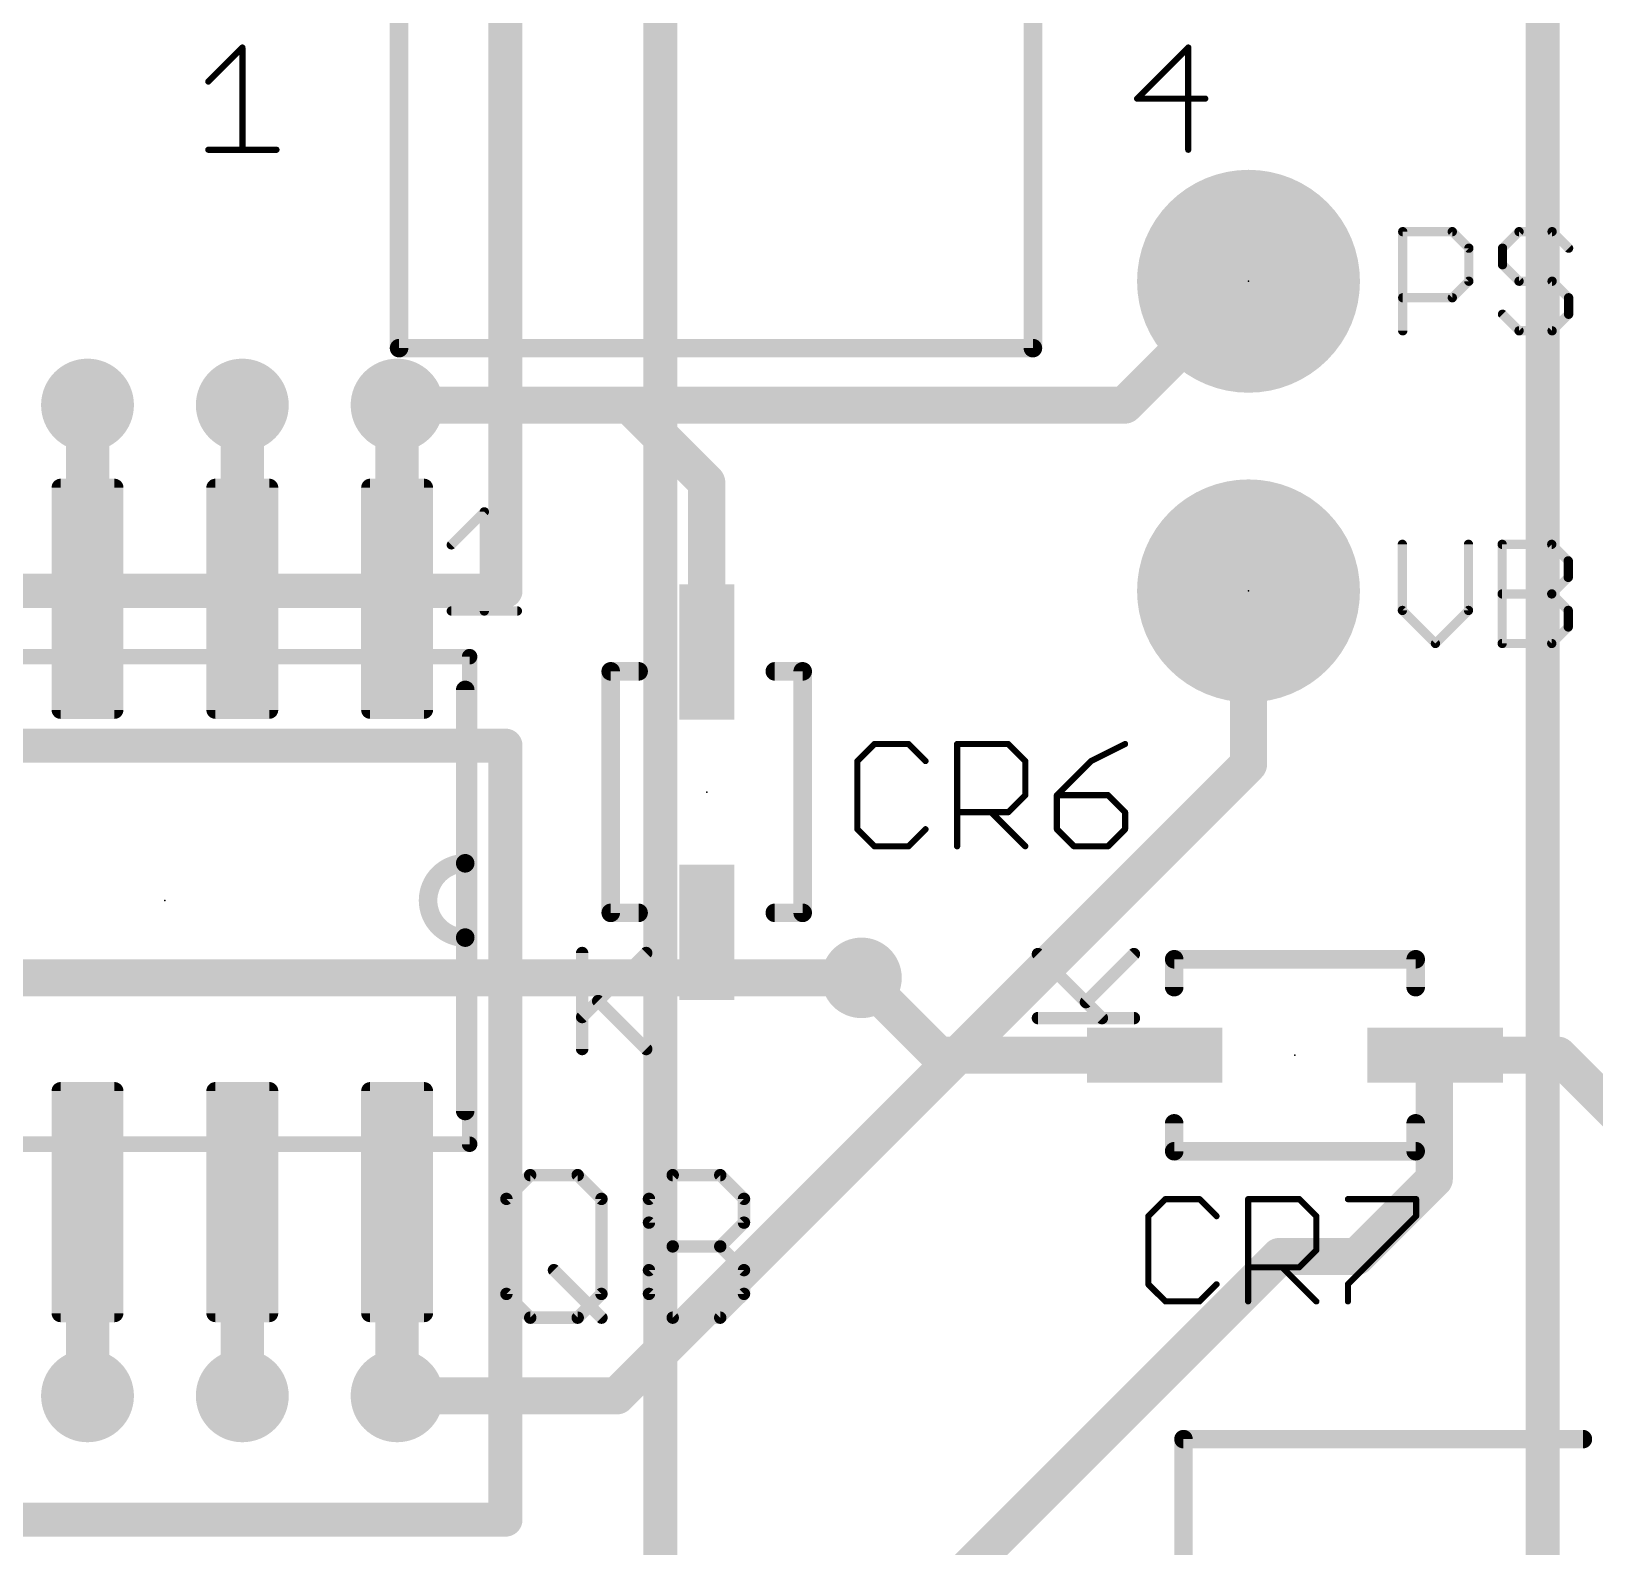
# Model space of a CAD drawing. Extents: x -19 to 124, y 0 to 88.
# Drawn here: x 64.94 to 77.77, y 65.82 to 78.25 of the extents above; entities that cross this region are included whole.
import ezdxf

# ---------------------------------------------------------------- set-up
doc = ezdxf.new("R2010")
doc.units = 0
for name, color, linetype in [('1', 12, 'CONTINUOUS'), ('15', 21, 'CONTINUOUS'), ('16', 132, 'CONTINUOUS'), ('17', 110, 'CONTINUOUS'), ('18', 110, 'CONTINUOUS'), ('21', 253, 'CONTINUOUS'), ('23', 53, 'CONTINUOUS'), ('25', 253, 'CONTINUOUS')]:
    doc.layers.add(name, color=color, linetype=linetype)

# ---------------------------------------------------------------- blocks, each defined once
blk = doc.blocks.new('RECT')
blk.add_solid([(-0.5, -0.5), (0.5, -0.5), (-0.5, 0.5), (0.5, 0.5)])
blk = doc.blocks.new('ROUNDP')
at = {"const_width": 0.5}
blk.add_lwpolyline([(0, -0.25, 1), (0, 0.25, 1), (0, -0.25)], format="xyb", dxfattribs=at)
blk = doc.blocks.new('RECT315200X94400R25')
at = {"const_width": 0.0738}
blk.add_lwpolyline([(0.9481, -0.2213), (0.9481, 0.2213, 0.4142), (0.9113, 0.2581), (-0.9113, 0.2581, 0.4142), (-0.9481, 0.2213), (-0.9481, -0.2213, 0.4142), (-0.9113, -0.2581), (0.9113, -0.2581, 0.4142)], format="xyb", close=True, dxfattribs=at)
blk.add_solid([(-0.9297, -0.2397), (0.9297, -0.2397), (-0.9297, 0.2397), (0.9297, 0.2397)])
blk = doc.blocks.new('ROUNDV')
at = {"const_width": 0.5}
blk.add_lwpolyline([(0, -0.25, 1), (0, 0.25, 1), (0, -0.25)], format="xyb", dxfattribs=at)

msp = doc.modelspace()

# ---------------------------------------------------------------- linework, layer by layer
at = {"layer": '1'}
for points, const_width in [([(74.93, 76.2), (73.914, 75.184)], 0.3048), ([(65.405, 73.595), (65.405, 75.184)], 0.3556), ([(66.675, 73.595), (66.675, 75.184)], 0.3556), ([(67.945, 73.595), (67.945, 75.184)], 0.3556), ([(69.85, 75.184), (67.945, 75.184)], 0.3048), ([(70.485, 74.549), (69.85, 75.184)], 0.3048), ([(73.914, 75.184), (69.85, 75.184)], 0.3048), ([(70.485, 73.159), (70.485, 74.549)], 0.3048), ([(70.485, 70.485), (70.485, 70.859)], 0.3048), ([(70.485, 70.485), (71.755, 70.485)], 0.3048), ([(72.39, 69.85), (71.755, 70.485)], 0.3048), ([(74.161, 69.85), (72.39, 69.85)], 0.3048), ([(76.454, 69.843), (76.461, 69.85)], 0.3048), ([(76.454, 68.834), (76.454, 69.843)], 0.3048), ([(76.461, 69.85), (77.47, 69.85)], 0.3048), ([(77.47, 69.85), (78.105, 69.215)], 0.3048), ([(75.819, 68.199), (76.454, 68.834)], 0.3048), ([(65.405, 68.645), (65.405, 67.056)], 0.3556), ([(66.675, 68.645), (66.675, 67.056)], 0.3556), ([(67.945, 68.645), (67.945, 67.056)], 0.3556), ([(72.5678, 65.5828), (75.184, 68.199)], 0.3048), ([(75.184, 68.199), (75.819, 68.199)], 0.3048)]:
    msp.add_lwpolyline(points, dxfattribs=dict(at, const_width=const_width))
for points, const_width in [([(74.9839, 76.1461, 1), (74.8761, 76.2539)], 0.1524), ([(65.4939, 75.184, 1), (65.3161, 75.184)], 0.1778), ([(66.7639, 75.184, 1), (66.5861, 75.184)], 0.1778), ([(68.0339, 75.184, 1), (67.8561, 75.184)], 0.1778), ([(67.945, 75.2602, 1), (67.945, 75.1078)], 0.1524), ([(69.9039, 75.2379, 1), (69.7961, 75.1301)], 0.1524), ([(69.85, 75.2602, 1), (69.85, 75.1078)], 0.1524), ([(69.85, 75.1078, 1), (69.85, 75.2602)], 0.1524), ([(73.8601, 75.2379, 1), (73.9679, 75.1301)], 0.1524), ([(73.914, 75.1078, 1), (73.914, 75.2602)], 0.1524), ([(70.5612, 74.549, 1), (70.4088, 74.549)], 0.1524), ([(70.4311, 74.4951, 1), (70.5389, 74.6029)], 0.1524), ([(65.3161, 73.595, 1), (65.4939, 73.595)], 0.1778), ([(66.5861, 73.595, 1), (66.7639, 73.595)], 0.1778), ([(67.8561, 73.595, 1), (68.0339, 73.595)], 0.1778), ([(70.4088, 73.159, 1), (70.5612, 73.159)], 0.1524), ([(70.5612, 70.859, 1), (70.4088, 70.859)], 0.1524), ([(70.485, 70.5612, 1), (70.485, 70.4088)], 0.1524), ([(70.4088, 70.485, 1), (70.5612, 70.485)], 0.1524), ([(71.8089, 70.5389, 1), (71.7011, 70.4311)], 0.1524), ([(71.755, 70.4088, 1), (71.755, 70.5612)], 0.1524), ([(72.39, 69.9262, 1), (72.39, 69.7738)], 0.1524), ([(72.3361, 69.7961, 1), (72.4439, 69.9039)], 0.1524), ([(74.161, 69.7738, 1), (74.161, 69.9262)], 0.1524), ([(76.5302, 69.843, 1), (76.3778, 69.843)], 0.1524), ([(76.4001, 69.8969, 1), (76.5079, 69.7891)], 0.1524), ([(76.461, 69.9262, 1), (76.461, 69.7738)], 0.1524), ([(76.5149, 69.7961, 1), (76.4071, 69.9039)], 0.1524), ([(77.5239, 69.9039, 1), (77.4161, 69.7961)], 0.1524), ([(77.47, 69.7738, 1), (77.47, 69.9262)], 0.1524), ([(76.3778, 68.834, 1), (76.5302, 68.834)], 0.1524), ([(76.5079, 68.7801, 1), (76.4001, 68.8879)], 0.1524), ([(65.4939, 68.645, 1), (65.3161, 68.645)], 0.1778), ([(66.7639, 68.645, 1), (66.5861, 68.645)], 0.1778), ([(68.0339, 68.645, 1), (67.8561, 68.645)], 0.1778), ([(75.184, 68.2752, 1), (75.184, 68.1228)], 0.1524), ([(75.2379, 68.1451, 1), (75.1301, 68.2529)], 0.1524), ([(75.7651, 68.2529, 1), (75.8729, 68.1451)], 0.1524), ([(75.819, 68.1228, 1), (75.819, 68.2752)], 0.1524), ([(65.3161, 67.056, 1), (65.4939, 67.056)], 0.1778), ([(66.5861, 67.056, 1), (66.7639, 67.056)], 0.1778), ([(67.8561, 67.056, 1), (68.0339, 67.056)], 0.1778)]:
    msp.add_lwpolyline(points, format="xyb", dxfattribs=dict(at, const_width=const_width))
at = {"layer": '15', "const_width": 0.2794}
for points in [[(68.834, 73.66), (68.834, 82.042)], [(70.104, 64.77), (70.104, 82.042)], [(77.343, 82.042), (77.343, 59.69)], [(62.865, 73.66), (68.834, 73.66)], [(68.834, 72.39), (61.595, 72.39)], [(68.834, 66.04), (68.834, 72.39)], [(60.96, 66.04), (68.834, 66.04)]]:
    msp.add_lwpolyline(points, dxfattribs=at)
at = {"layer": '15', "const_width": 0.1397}
for points in [[(68.834, 73.5901, 1), (68.834, 73.7298)], [(68.7642, 73.66, 1), (68.9039, 73.66)], [(68.9039, 72.39, 1), (68.7642, 72.39)], [(68.834, 72.3201, 1), (68.834, 72.4599)], [(68.7642, 66.04, 1), (68.9039, 66.04)], [(68.834, 65.9702, 1), (68.834, 66.1099)]]:
    msp.add_lwpolyline(points, format="xyb", dxfattribs=at)
at = {"layer": '16', "const_width": 0.3048}
for points in [[(74.93, 73.66), (74.93, 72.2376)], [(74.93, 72.2376), (69.7484, 67.056)], [(71.755, 70.485), (62.611, 70.485)], [(69.7484, 67.056), (67.945, 67.056)]]:
    msp.add_lwpolyline(points, dxfattribs=at)
at = {"layer": '16', "const_width": 0.1524}
for points in [[(75.0062, 73.66, 1), (74.8538, 73.66)], [(74.9839, 72.1837, 1), (74.8761, 72.2915)], [(74.8538, 72.2376, 1), (75.0062, 72.2376)], [(71.755, 70.4088, 1), (71.755, 70.5612)], [(67.945, 67.1322, 1), (67.945, 66.9798)], [(69.6945, 67.1099, 1), (69.8023, 67.0021)], [(69.7484, 66.9798, 1), (69.7484, 67.1322)]]:
    msp.add_lwpolyline(points, format="xyb", dxfattribs=at)
at = {"layer": '21'}
for points, const_width in [([(67.9612, 78.5114), (67.9612, 75.6514)], 0.1524), ([(73.1612, 75.6514), (73.1612, 78.5114)], 0.1524), ([(66.3961, 77.8382), (66.6758, 78.1178)], 0.0508), ([(66.6758, 78.1178), (66.6758, 77.2789)], 0.0508), ([(74.4356, 78.1178), (74.0161, 77.6984)], 0.0508), ([(74.4356, 77.2789), (74.4356, 78.1178)], 0.0508), ([(74.0161, 77.6984), (74.5754, 77.6984)], 0.0508), ([(66.3961, 77.2789), (66.9554, 77.2789)], 0.0508), ([(67.9612, 75.6514), (73.1612, 75.6514)], 0.1524), ([(68.3895, 74.0372), (68.6607, 74.3084)], 0.0762), ([(68.6607, 74.3084), (68.6607, 73.4949)], 0.0762), ([(68.3895, 73.4949), (68.9318, 73.4949)], 0.0762), ([(68.54, 73.12), (63.54, 73.12)], 0.127), ([(68.54, 73.12), (68.54, 69.12)], 0.127), ([(69.6976, 72.9996), (69.6976, 71.0184)], 0.1524), ([(69.9262, 72.9996), (69.6976, 72.9996)], 0.1524), ([(71.2724, 72.9996), (71.0438, 72.9996)], 0.1524), ([(71.2724, 71.0184), (71.2724, 72.9996)], 0.1524), ([(68.5038, 71.4248), (68.5038, 72.8472)], 0.1524), ([(68.5038, 70.8152), (68.5038, 71.4248)], 0.1524), ([(69.6976, 71.0184), (69.9262, 71.0184)], 0.1524), ([(71.0438, 71.0184), (71.2724, 71.0184)], 0.1524), ([(68.5038, 69.3928), (68.5038, 70.8152)], 0.1524), ([(69.4632, 70.6889), (69.4632, 69.9008)], 0.1016), ([(69.4632, 70.1635), (69.9886, 70.6889)], 0.1016), ([(73.7275, 70.1548), (73.2021, 70.6802)], 0.1016), ([(73.5962, 70.2861), (73.9902, 70.6802)], 0.1016), ([(76.3016, 70.6374), (74.3204, 70.6374)], 0.1524), ([(74.3204, 70.6374), (74.3204, 70.4088)], 0.1524), ([(76.3016, 70.4088), (76.3016, 70.6374)], 0.1524), ([(69.5946, 70.2948), (69.9886, 69.9008)], 0.1016), ([(73.2021, 70.1548), (73.9902, 70.1548)], 0.1016), ([(74.3204, 69.2912), (74.3204, 69.0626)], 0.1524), ([(76.3016, 69.0626), (76.3016, 69.2912)], 0.1524), ([(68.54, 69.12), (63.54, 69.12)], 0.127), ([(74.3204, 69.0626), (76.3016, 69.0626)], 0.1524), ([(74.3966, 66.7004), (74.3966, 53.9496)], 0.1524), ([(77.6732, 66.7004), (74.3966, 66.7004)], 0.1524)]:
    msp.add_lwpolyline(points, dxfattribs=dict(at, const_width=const_width))
for points, const_width in [([(66.6885, 78.1178, 1), (66.6631, 78.1178)], 0.0254), ([(66.6847, 78.1088, 1), (66.6668, 78.1268)], 0.0254), ([(74.4483, 78.1178, 1), (74.4229, 78.1178)], 0.0254), ([(74.4445, 78.1088, 1), (74.4266, 78.1268)], 0.0254), ([(66.3871, 77.8472, 1), (66.4051, 77.8292)], 0.0254), ([(74.0161, 77.7111, 1), (74.0161, 77.6857)], 0.0254), ([(74.0071, 77.7073, 1), (74.0251, 77.6894)], 0.0254), ([(74.5754, 77.6857, 1), (74.5754, 77.7111)], 0.0254), ([(66.3961, 77.2916, 1), (66.3961, 77.2662)], 0.0254), ([(66.6631, 77.2789, 1), (66.6885, 77.2789)], 0.0254), ([(66.9554, 77.2662, 1), (66.9554, 77.2916)], 0.0254), ([(74.4229, 77.2789, 1), (74.4483, 77.2789)], 0.0254), ([(67.9612, 75.6895, 1), (67.9612, 75.6133)], 0.0762), ([(67.9231, 75.6514, 1), (67.9993, 75.6514)], 0.0762), ([(73.1231, 75.6514, 1), (73.1993, 75.6514)], 0.0762), ([(73.1612, 75.6133, 1), (73.1612, 75.6895)], 0.0762), ([(68.6797, 74.3084, 1), (68.6416, 74.3084)], 0.0381), ([(68.6741, 74.2949, 1), (68.6472, 74.3219)], 0.0381), ([(68.376, 74.0507, 1), (68.403, 74.0238)], 0.0381), ([(68.3895, 73.5139, 1), (68.3895, 73.4759)], 0.0381), ([(68.6416, 73.4949, 1), (68.6797, 73.4949)], 0.0381), ([(68.9318, 73.4759, 1), (68.9318, 73.5139)], 0.0381), ([(68.5718, 73.12, 1), (68.5083, 73.12)], 0.0635), ([(68.54, 73.0883, 1), (68.54, 73.1518)], 0.0635), ([(69.7357, 72.9996, 1), (69.6595, 72.9996)], 0.0762), ([(69.6976, 73.0377, 1), (69.6976, 72.9615)], 0.0762), ([(69.9262, 72.9615, 1), (69.9262, 73.0377)], 0.0762), ([(71.0438, 73.0377, 1), (71.0438, 72.9615)], 0.0762), ([(71.3105, 72.9996, 1), (71.2343, 72.9996)], 0.0762), ([(71.2724, 72.9615, 1), (71.2724, 73.0377)], 0.0762), ([(68.5419, 72.8472, 1), (68.4657, 72.8472)], 0.0762), ([(68.5038, 71.4248, 1), (68.5038, 70.8152)], 0.1524), ([(68.5419, 71.4248, 1), (68.4657, 71.4248)], 0.0762), ([(68.4657, 71.4248, 1), (68.5419, 71.4248)], 0.0762), ([(68.5038, 71.3867, 1), (68.5038, 71.4629)], 0.0762), ([(69.6976, 71.0565, 1), (69.6976, 70.9803)], 0.0762), ([(69.9262, 70.9803, 1), (69.9262, 71.0565)], 0.0762), ([(71.0438, 71.0565, 1), (71.0438, 70.9803)], 0.0762), ([(71.2724, 70.9803, 1), (71.2724, 71.0565)], 0.0762), ([(69.6595, 71.0184, 1), (69.7357, 71.0184)], 0.0762), ([(71.2343, 71.0184, 1), (71.3105, 71.0184)], 0.0762), ([(68.5419, 70.8152, 1), (68.4657, 70.8152)], 0.0762), ([(68.4657, 70.8152, 1), (68.5419, 70.8152)], 0.0762), ([(68.5038, 70.7771, 1), (68.5038, 70.8533)], 0.0762), ([(69.4886, 70.6889, 1), (69.4378, 70.6889)], 0.0508), ([(70.0066, 70.6709, 1), (69.9706, 70.7068)], 0.0508), ([(73.2201, 70.6981, 1), (73.1842, 70.6622)], 0.0508), ([(74.0082, 70.6622, 1), (73.9722, 70.6981)], 0.0508), ([(74.3204, 70.6755, 1), (74.3204, 70.5993)], 0.0762), ([(74.3585, 70.6374, 1), (74.2823, 70.6374)], 0.0762), ([(76.3397, 70.6374, 1), (76.2635, 70.6374)], 0.0762), ([(76.3016, 70.5993, 1), (76.3016, 70.6755)], 0.0762), ([(74.2823, 70.4088, 1), (74.3585, 70.4088)], 0.0762), ([(76.2635, 70.4088, 1), (76.3397, 70.4088)], 0.0762), ([(69.6125, 70.3128, 1), (69.5766, 70.2769)], 0.0508), ([(73.5782, 70.3041, 1), (73.6141, 70.2682)], 0.0508), ([(69.4453, 70.1815, 1), (69.4812, 70.1455)], 0.0508), ([(73.2021, 70.1802, 1), (73.2021, 70.1294)], 0.0508), ([(73.7095, 70.1368, 1), (73.7455, 70.1728)], 0.0508), ([(73.9902, 70.1294, 1), (73.9902, 70.1802)], 0.0508), ([(69.4378, 69.9008, 1), (69.4886, 69.9008)], 0.0508), ([(69.9706, 69.8828, 1), (70.0066, 69.9188)], 0.0508), ([(68.4657, 69.3928, 1), (68.5419, 69.3928)], 0.0762), ([(74.3585, 69.2912, 1), (74.2823, 69.2912)], 0.0762), ([(76.3397, 69.2912, 1), (76.2635, 69.2912)], 0.0762), ([(68.5083, 69.12, 1), (68.5718, 69.12)], 0.0635), ([(68.54, 69.0883, 1), (68.54, 69.1518)], 0.0635), ([(74.3204, 69.1007, 1), (74.3204, 69.0245)], 0.0762), ([(76.3016, 69.0245, 1), (76.3016, 69.1007)], 0.0762), ([(74.2823, 69.0626, 1), (74.3585, 69.0626)], 0.0762), ([(76.2635, 69.0626, 1), (76.3397, 69.0626)], 0.0762), ([(74.4347, 66.7004, 1), (74.3585, 66.7004)], 0.0762), ([(74.3966, 66.7385, 1), (74.3966, 66.6623)], 0.0762), ([(77.6732, 66.6623, 1), (77.6732, 66.7385)], 0.0762)]:
    msp.add_lwpolyline(points, format="xyb", dxfattribs=dict(at, const_width=const_width))
at = {"layer": '23'}
for p in [(74.93, 76.2), (74.93, 73.66), (70.485, 72.009), (66.04, 71.12), (75.311, 69.85)]:
    msp.add_point(p, dxfattribs=at)
at = {"layer": '25'}
for points, const_width in [([(76.1954, 75.7936), (76.1954, 76.6071)], 0.0762), ([(76.1954, 76.6071), (76.6021, 76.6071)], 0.0762), ([(76.6021, 76.6071), (76.7377, 76.4715)], 0.0762), ([(77.1495, 76.6071), (77.0139, 76.4715)], 0.0762), ([(77.4207, 76.6071), (77.1495, 76.6071)], 0.0762), ([(77.5563, 76.4715), (77.4207, 76.6071)], 0.0762), ([(76.7377, 76.4715), (76.7377, 76.2003)], 0.0762), ([(77.0139, 76.4715), (77.0139, 76.3359)], 0.0762), ([(77.0139, 76.3359), (77.1495, 76.2003)], 0.0762), ([(76.7377, 76.2003), (76.6021, 76.0648)], 0.0762), ([(77.1495, 76.2003), (77.4207, 76.2003)], 0.0762), ([(77.4207, 76.2003), (77.5563, 76.0648)], 0.0762), ([(76.6021, 76.0648), (76.1954, 76.0648)], 0.0762), ([(77.5563, 76.0648), (77.5563, 75.9292)], 0.0762), ([(77.1495, 75.7936), (77.0139, 75.9292)], 0.0762), ([(77.5563, 75.9292), (77.4207, 75.7936)], 0.0762), ([(77.4207, 75.7936), (77.1495, 75.7936)], 0.0762), ([(76.1925, 74.0417), (76.1925, 73.4994)], 0.0762), ([(76.7348, 73.4994), (76.7348, 74.0417)], 0.0762), ([(77.011, 73.2282), (77.011, 74.0417)], 0.0762), ([(77.011, 74.0417), (77.4178, 74.0417)], 0.0762), ([(77.4178, 74.0417), (77.5534, 73.9061)], 0.0762), ([(77.5534, 73.9061), (77.5534, 73.7705)], 0.0762), ([(77.5534, 73.7705), (77.4178, 73.6349)], 0.0762), ([(77.011, 73.6349), (77.4178, 73.6349)], 0.0762), ([(77.4178, 73.6349), (77.5534, 73.4994)], 0.0762), ([(76.1925, 73.4994), (76.4636, 73.2282)], 0.0762), ([(76.4636, 73.2282), (76.7348, 73.4994)], 0.0762), ([(77.5534, 73.4994), (77.5534, 73.3638)], 0.0762), ([(77.5534, 73.3638), (77.4178, 73.2282)], 0.0762), ([(77.4178, 73.2282), (77.011, 73.2282)], 0.0762), ([(71.8608, 72.4034), (71.7209, 72.2636)], 0.0508), ([(72.1404, 72.4034), (71.8608, 72.4034)], 0.0508), ([(72.2802, 72.2636), (72.1404, 72.4034)], 0.0508), ([(72.5395, 71.5645), (72.5395, 72.4034)], 0.0508), ([(72.5395, 72.4034), (72.959, 72.4034)], 0.0508), ([(72.959, 72.4034), (73.0988, 72.2636)], 0.0508), ([(73.9174, 72.4034), (73.6377, 72.2636)], 0.0508), ([(71.7209, 72.2636), (71.7209, 71.7043)], 0.0508), ([(73.0988, 72.2636), (73.0988, 71.984)], 0.0508), ([(73.6377, 72.2636), (73.3581, 71.984)], 0.0508), ([(73.0988, 71.984), (72.959, 71.8441)], 0.0508), ([(73.3581, 71.984), (73.3581, 71.7043)], 0.0508), ([(73.7775, 71.984), (73.3581, 71.984)], 0.0508), ([(73.9174, 71.8441), (73.7775, 71.984)], 0.0508), ([(72.959, 71.8441), (72.5395, 71.8441)], 0.0508), ([(72.8191, 71.8441), (73.0988, 71.5645)], 0.0508), ([(73.9174, 71.7043), (73.9174, 71.8441)], 0.0508), ([(71.7209, 71.7043), (71.8608, 71.5645)], 0.0508), ([(72.1404, 71.5645), (72.2802, 71.7043)], 0.0508), ([(73.3581, 71.7043), (73.4979, 71.5645)], 0.0508), ([(73.7775, 71.5645), (73.9174, 71.7043)], 0.0508), ([(71.8608, 71.5645), (72.1404, 71.5645)], 0.0508), ([(73.4979, 71.5645), (73.7775, 71.5645)], 0.0508), ([(68.8419, 68.6715), (69.0368, 68.8664)], 0.1016), ([(69.0368, 68.8664), (69.4266, 68.8664)], 0.1016), ([(69.4266, 68.8664), (69.6215, 68.6715)], 0.1016), ([(70.0113, 68.6715), (70.2062, 68.8664)], 0.1016), ([(70.2062, 68.8664), (70.596, 68.8664)], 0.1016), ([(70.596, 68.8664), (70.7909, 68.6715)], 0.1016), ([(68.8419, 67.8919), (68.8419, 68.6715)], 0.1016), ([(69.6215, 68.6715), (69.6215, 67.8919)], 0.1016), ([(70.0113, 68.4766), (70.0113, 68.6715)], 0.1016), ([(70.7909, 68.6715), (70.7909, 68.4766)], 0.1016), ([(74.2484, 68.6696), (74.1085, 68.5298)], 0.0508), ([(74.528, 68.6696), (74.2484, 68.6696)], 0.0508), ([(74.6678, 68.5298), (74.528, 68.6696)], 0.0508), ([(74.9271, 67.8307), (74.9271, 68.6696)], 0.0508), ([(74.9271, 68.6696), (75.3466, 68.6696)], 0.0508), ([(75.3466, 68.6696), (75.4864, 68.5298)], 0.0508), ([(75.7457, 68.6696), (76.305, 68.6696)], 0.0508), ([(76.305, 68.6696), (76.305, 68.5298)], 0.0508), ([(70.2062, 68.2817), (70.0113, 68.4766)], 0.1016), ([(70.7909, 68.4766), (70.596, 68.2817)], 0.1016), ([(74.1085, 68.5298), (74.1085, 67.9705)], 0.0508), ([(75.4864, 68.5298), (75.4864, 68.2502)], 0.0508), ([(76.305, 68.5298), (75.7457, 67.9705)], 0.0508), ([(70.0113, 68.0868), (70.2062, 68.2817)], 0.1016), ([(70.2062, 68.2817), (70.596, 68.2817)], 0.1016), ([(70.596, 68.2817), (70.7909, 68.0868)], 0.1016), ([(75.4864, 68.2502), (75.3466, 68.1103)], 0.0508), ([(69.2317, 68.0868), (69.6215, 67.6971)], 0.1016), ([(70.0113, 67.8919), (70.0113, 68.0868)], 0.1016), ([(70.7909, 68.0868), (70.7909, 67.8919)], 0.1016), ([(75.3466, 68.1103), (74.9271, 68.1103)], 0.0508), ([(75.2067, 68.1103), (75.4864, 67.8307)], 0.0508), ([(74.1085, 67.9705), (74.2484, 67.8307)], 0.0508), ([(74.528, 67.8307), (74.6678, 67.9705)], 0.0508), ([(75.7457, 67.9705), (75.7457, 67.8307)], 0.0508), ([(69.0368, 67.6971), (68.8419, 67.8919)], 0.1016), ([(69.6215, 67.8919), (69.4266, 67.6971)], 0.1016), ([(70.2062, 67.6971), (70.0113, 67.8919)], 0.1016), ([(70.7909, 67.8919), (70.596, 67.6971)], 0.1016), ([(74.2484, 67.8307), (74.528, 67.8307)], 0.0508), ([(69.4266, 67.6971), (69.0368, 67.6971)], 0.1016), ([(70.596, 67.6971), (70.2062, 67.6971)], 0.1016)]:
    msp.add_lwpolyline(points, dxfattribs=dict(at, const_width=const_width))
for points, const_width in [([(76.2144, 76.6071, 1), (76.1763, 76.6071)], 0.0381), ([(76.1954, 76.6261, 1), (76.1954, 76.588)], 0.0381), ([(76.6156, 76.6206, 1), (76.5886, 76.5936)], 0.0381), ([(76.6021, 76.588, 1), (76.6021, 76.6261)], 0.0381), ([(77.1495, 76.6261, 1), (77.1495, 76.588)], 0.0381), ([(77.163, 76.5936, 1), (77.1361, 76.6206)], 0.0381), ([(77.4342, 76.6206, 1), (77.4072, 76.5936)], 0.0381), ([(77.4207, 76.588, 1), (77.4207, 76.6261)], 0.0381), ([(76.7567, 76.4715, 1), (76.7186, 76.4715)], 0.0381), ([(76.7242, 76.458, 1), (76.7512, 76.485)], 0.0381), ([(77.0005, 76.485, 1), (77.0274, 76.458)], 0.0381), ([(77.033, 76.4715, 1), (76.9949, 76.4715)], 0.0381), ([(77.5428, 76.458, 1), (77.5697, 76.485)], 0.0381), ([(77.0274, 76.3494, 1), (77.0005, 76.3225)], 0.0381), ([(76.9949, 76.3359, 1), (77.033, 76.3359)], 0.0381), ([(76.7186, 76.2003, 1), (76.7567, 76.2003)], 0.0381), ([(76.7512, 76.1869, 1), (76.7242, 76.2138)], 0.0381), ([(77.1495, 76.2194, 1), (77.1495, 76.1813)], 0.0381), ([(77.1361, 76.1869, 1), (77.163, 76.2138)], 0.0381), ([(77.4342, 76.2138, 1), (77.4072, 76.1869)], 0.0381), ([(77.4207, 76.1813, 1), (77.4207, 76.2194)], 0.0381), ([(76.1954, 76.0838, 1), (76.1954, 76.0457)], 0.0381), ([(76.5886, 76.0782, 1), (76.6156, 76.0513)], 0.0381), ([(76.6021, 76.0457, 1), (76.6021, 76.0838)], 0.0381), ([(77.5753, 76.0648, 1), (77.5372, 76.0648)], 0.0381), ([(77.5428, 76.0513, 1), (77.5697, 76.0782)], 0.0381), ([(77.0274, 75.9427, 1), (77.0005, 75.9157)], 0.0381), ([(77.5372, 75.9292, 1), (77.5753, 75.9292)], 0.0381), ([(77.5697, 75.9157, 1), (77.5428, 75.9427)], 0.0381), ([(76.1763, 75.7936, 1), (76.2144, 75.7936)], 0.0381), ([(77.1495, 75.8126, 1), (77.1495, 75.7746)], 0.0381), ([(77.1361, 75.7801, 1), (77.163, 75.8071)], 0.0381), ([(77.4072, 75.8071, 1), (77.4342, 75.7801)], 0.0381), ([(77.4207, 75.7746, 1), (77.4207, 75.8126)], 0.0381), ([(76.2115, 74.0417, 1), (76.1734, 74.0417)], 0.0381), ([(76.7538, 74.0417, 1), (76.7158, 74.0417)], 0.0381), ([(77.011, 74.0607, 1), (77.011, 74.0226)], 0.0381), ([(77.0301, 74.0417, 1), (76.992, 74.0417)], 0.0381), ([(77.4313, 74.0552, 1), (77.4043, 74.0282)], 0.0381), ([(77.4178, 74.0226, 1), (77.4178, 74.0607)], 0.0381), ([(77.5724, 73.9061, 1), (77.5343, 73.9061)], 0.0381), ([(77.5399, 73.8926, 1), (77.5668, 73.9196)], 0.0381), ([(77.5343, 73.7705, 1), (77.5724, 73.7705)], 0.0381), ([(77.5668, 73.7571, 1), (77.5399, 73.784)], 0.0381), ([(77.011, 73.654, 1), (77.011, 73.6159)], 0.0381), ([(77.4313, 73.6484, 1), (77.4043, 73.6215)], 0.0381), ([(77.4043, 73.6484, 1), (77.4313, 73.6215)], 0.0381), ([(77.4178, 73.6159, 1), (77.4178, 73.654)], 0.0381), ([(76.2059, 73.5128, 1), (76.179, 73.4859)], 0.0381), ([(76.1734, 73.4994, 1), (76.2115, 73.4994)], 0.0381), ([(76.7158, 73.4994, 1), (76.7538, 73.4994)], 0.0381), ([(76.7483, 73.4859, 1), (76.7213, 73.5128)], 0.0381), ([(77.5724, 73.4994, 1), (77.5343, 73.4994)], 0.0381), ([(77.5399, 73.4859, 1), (77.5668, 73.5128)], 0.0381), ([(77.5343, 73.3638, 1), (77.5724, 73.3638)], 0.0381), ([(77.5668, 73.3503, 1), (77.5399, 73.3773)], 0.0381), ([(76.4502, 73.2417, 1), (76.4771, 73.2147)], 0.0381), ([(76.4502, 73.2147, 1), (76.4771, 73.2417)], 0.0381), ([(77.011, 73.2472, 1), (77.011, 73.2092)], 0.0381), ([(76.992, 73.2282, 1), (77.0301, 73.2282)], 0.0381), ([(77.4043, 73.2417, 1), (77.4313, 73.2147)], 0.0381), ([(77.4178, 73.2092, 1), (77.4178, 73.2472)], 0.0381), ([(71.8608, 72.4161, 1), (71.8608, 72.3907)], 0.0254), ([(71.8697, 72.3944, 1), (71.8518, 72.4124)], 0.0254), ([(72.1494, 72.4124, 1), (72.1314, 72.3944)], 0.0254), ([(72.1404, 72.3907, 1), (72.1404, 72.4161)], 0.0254), ([(72.5522, 72.4034, 1), (72.5268, 72.4034)], 0.0254), ([(72.5395, 72.4161, 1), (72.5395, 72.3907)], 0.0254), ([(72.9679, 72.4124, 1), (72.95, 72.3944)], 0.0254), ([(72.959, 72.3907, 1), (72.959, 72.4161)], 0.0254), ([(73.923, 72.3921, 1), (73.9117, 72.4148)], 0.0254), ([(71.7336, 72.2636, 1), (71.7082, 72.2636)], 0.0254), ([(71.712, 72.2726, 1), (71.7299, 72.2546)], 0.0254), ([(72.2712, 72.2546, 1), (72.2892, 72.2726)], 0.0254), ([(73.1115, 72.2636, 1), (73.0861, 72.2636)], 0.0254), ([(73.0898, 72.2546, 1), (73.1078, 72.2726)], 0.0254), ([(73.632, 72.275, 1), (73.6434, 72.2522)], 0.0254), ([(73.6467, 72.2546, 1), (73.6287, 72.2726)], 0.0254), ([(73.0861, 71.984, 1), (73.1115, 71.984)], 0.0254), ([(73.1078, 71.975, 1), (73.0898, 71.9929)], 0.0254), ([(73.3708, 71.984, 1), (73.3454, 71.984)], 0.0254), ([(73.3581, 71.9967, 1), (73.3581, 71.9713)], 0.0254), ([(73.3491, 71.9929, 1), (73.3671, 71.975)], 0.0254), ([(73.7865, 71.9929, 1), (73.7686, 71.975)], 0.0254), ([(73.7775, 71.9713, 1), (73.7775, 71.9967)], 0.0254), ([(72.5395, 71.8568, 1), (72.5395, 71.8314)], 0.0254), ([(72.8281, 71.8531, 1), (72.8102, 71.8352)], 0.0254), ([(72.95, 71.8531, 1), (72.9679, 71.8352)], 0.0254), ([(72.959, 71.8314, 1), (72.959, 71.8568)], 0.0254), ([(73.9301, 71.8441, 1), (73.9047, 71.8441)], 0.0254), ([(73.9084, 71.8352, 1), (73.9263, 71.8531)], 0.0254), ([(71.7082, 71.7043, 1), (71.7336, 71.7043)], 0.0254), ([(71.7299, 71.7133, 1), (71.712, 71.6953)], 0.0254), ([(72.2892, 71.6953, 1), (72.2712, 71.7133)], 0.0254), ([(73.3671, 71.7133, 1), (73.3491, 71.6953)], 0.0254), ([(73.3454, 71.7043, 1), (73.3708, 71.7043)], 0.0254), ([(73.9047, 71.7043, 1), (73.9301, 71.7043)], 0.0254), ([(73.9263, 71.6953, 1), (73.9084, 71.7133)], 0.0254), ([(71.8608, 71.5772, 1), (71.8608, 71.5518)], 0.0254), ([(71.8518, 71.5555, 1), (71.8697, 71.5735)], 0.0254), ([(72.1314, 71.5735, 1), (72.1494, 71.5555)], 0.0254), ([(72.1404, 71.5518, 1), (72.1404, 71.5772)], 0.0254), ([(72.5268, 71.5645, 1), (72.5522, 71.5645)], 0.0254), ([(73.0898, 71.5555, 1), (73.1078, 71.5735)], 0.0254), ([(73.4979, 71.5772, 1), (73.4979, 71.5518)], 0.0254), ([(73.4889, 71.5555, 1), (73.5069, 71.5735)], 0.0254), ([(73.7686, 71.5735, 1), (73.7865, 71.5555)], 0.0254), ([(73.7775, 71.5518, 1), (73.7775, 71.5772)], 0.0254), ([(69.0368, 68.8918, 1), (69.0368, 68.841)], 0.0508), ([(69.0548, 68.8485, 1), (69.0188, 68.8844)], 0.0508), ([(69.4446, 68.8844, 1), (69.4086, 68.8485)], 0.0508), ([(69.4266, 68.841, 1), (69.4266, 68.8918)], 0.0508), ([(70.2062, 68.8918, 1), (70.2062, 68.841)], 0.0508), ([(70.2242, 68.8485, 1), (70.1882, 68.8844)], 0.0508), ([(70.614, 68.8844, 1), (70.578, 68.8485)], 0.0508), ([(70.596, 68.841, 1), (70.596, 68.8918)], 0.0508), ([(68.8673, 68.6715, 1), (68.8165, 68.6715)], 0.0508), ([(68.824, 68.6895, 1), (68.8599, 68.6536)], 0.0508), ([(69.6469, 68.6715, 1), (69.5961, 68.6715)], 0.0508), ([(69.6035, 68.6536, 1), (69.6395, 68.6895)], 0.0508), ([(70.0367, 68.6715, 1), (69.9859, 68.6715)], 0.0508), ([(69.9933, 68.6895, 1), (70.0293, 68.6536)], 0.0508), ([(70.8163, 68.6715, 1), (70.7655, 68.6715)], 0.0508), ([(70.7729, 68.6536, 1), (70.8089, 68.6895)], 0.0508), ([(74.2484, 68.6823, 1), (74.2484, 68.6569)], 0.0254), ([(74.2573, 68.6606, 1), (74.2394, 68.6786)], 0.0254), ([(74.537, 68.6786, 1), (74.519, 68.6606)], 0.0254), ([(74.528, 68.6569, 1), (74.528, 68.6823)], 0.0254), ([(74.9398, 68.6696, 1), (74.9144, 68.6696)], 0.0254), ([(74.9271, 68.6823, 1), (74.9271, 68.6569)], 0.0254), ([(75.3555, 68.6786, 1), (75.3376, 68.6606)], 0.0254), ([(75.3466, 68.6569, 1), (75.3466, 68.6823)], 0.0254), ([(75.7457, 68.6823, 1), (75.7457, 68.6569)], 0.0254), ([(76.3177, 68.6696, 1), (76.2923, 68.6696)], 0.0254), ([(76.305, 68.6569, 1), (76.305, 68.6823)], 0.0254), ([(70.0293, 68.4946, 1), (69.9933, 68.4587)], 0.0508), ([(69.9859, 68.4766, 1), (70.0367, 68.4766)], 0.0508), ([(70.7655, 68.4766, 1), (70.8163, 68.4766)], 0.0508), ([(70.8089, 68.4587, 1), (70.7729, 68.4946)], 0.0508), ([(74.1212, 68.5298, 1), (74.0958, 68.5298)], 0.0254), ([(74.0996, 68.5388, 1), (74.1175, 68.5208)], 0.0254), ([(74.6588, 68.5208, 1), (74.6768, 68.5388)], 0.0254), ([(75.4991, 68.5298, 1), (75.4737, 68.5298)], 0.0254), ([(75.4774, 68.5208, 1), (75.4954, 68.5388)], 0.0254), ([(76.2923, 68.5298, 1), (76.3177, 68.5298)], 0.0254), ([(76.3139, 68.5208, 1), (76.296, 68.5388)], 0.0254), ([(70.2062, 68.3071, 1), (70.2062, 68.2563)], 0.0508), ([(70.2242, 68.2638, 1), (70.1882, 68.2997)], 0.0508), ([(70.1882, 68.2638, 1), (70.2242, 68.2997)], 0.0508), ([(70.614, 68.2997, 1), (70.578, 68.2638)], 0.0508), ([(70.578, 68.2997, 1), (70.614, 68.2638)], 0.0508), ([(70.596, 68.2563, 1), (70.596, 68.3071)], 0.0508), ([(75.4737, 68.2502, 1), (75.4991, 68.2502)], 0.0254), ([(75.4954, 68.2412, 1), (75.4774, 68.2591)], 0.0254), ([(69.2497, 68.1048, 1), (69.2137, 68.0689)], 0.0508), ([(70.0367, 68.0868, 1), (69.9859, 68.0868)], 0.0508), ([(69.9933, 68.1048, 1), (70.0293, 68.0689)], 0.0508), ([(70.8163, 68.0868, 1), (70.7655, 68.0868)], 0.0508), ([(70.7729, 68.0689, 1), (70.8089, 68.1048)], 0.0508), ([(74.9271, 68.123, 1), (74.9271, 68.0976)], 0.0254), ([(75.2157, 68.1193, 1), (75.1978, 68.1014)], 0.0254), ([(75.3376, 68.1193, 1), (75.3555, 68.1014)], 0.0254), ([(75.3466, 68.0976, 1), (75.3466, 68.123)], 0.0254), ([(74.0958, 67.9705, 1), (74.1212, 67.9705)], 0.0254), ([(74.1175, 67.9795, 1), (74.0996, 67.9615)], 0.0254), ([(74.6768, 67.9615, 1), (74.6588, 67.9795)], 0.0254), ([(75.7584, 67.9705, 1), (75.733, 67.9705)], 0.0254), ([(75.7367, 67.9795, 1), (75.7547, 67.9615)], 0.0254), ([(68.8165, 67.8919, 1), (68.8673, 67.8919)], 0.0508), ([(68.8599, 67.9099, 1), (68.824, 67.874)], 0.0508), ([(69.5961, 67.8919, 1), (69.6469, 67.8919)], 0.0508), ([(69.6395, 67.874, 1), (69.6035, 67.9099)], 0.0508), ([(70.0293, 67.9099, 1), (69.9933, 67.874)], 0.0508), ([(69.9859, 67.8919, 1), (70.0367, 67.8919)], 0.0508), ([(70.7655, 67.8919, 1), (70.8163, 67.8919)], 0.0508), ([(70.8089, 67.874, 1), (70.7729, 67.9099)], 0.0508), ([(74.2484, 67.8434, 1), (74.2484, 67.818)], 0.0254), ([(74.528, 67.818, 1), (74.528, 67.8434)], 0.0254), ([(69.0368, 67.7225, 1), (69.0368, 67.6716)], 0.0508), ([(69.0188, 67.6791, 1), (69.0548, 67.715)], 0.0508), ([(69.4086, 67.715, 1), (69.4446, 67.6791)], 0.0508), ([(69.4266, 67.6716, 1), (69.4266, 67.7225)], 0.0508), ([(69.6035, 67.6791, 1), (69.6395, 67.715)], 0.0508), ([(70.2062, 67.7225, 1), (70.2062, 67.6716)], 0.0508), ([(70.1882, 67.6791, 1), (70.2242, 67.715)], 0.0508), ([(70.578, 67.715, 1), (70.614, 67.6791)], 0.0508), ([(70.596, 67.6716, 1), (70.596, 67.7225)], 0.0508), ([(74.2394, 67.8217, 1), (74.2573, 67.8397)], 0.0254), ([(74.519, 67.8397, 1), (74.537, 67.8217)], 0.0254), ([(74.9144, 67.8307, 1), (74.9398, 67.8307)], 0.0254), ([(75.4774, 67.8217, 1), (75.4954, 67.8397)], 0.0254), ([(75.733, 67.8307, 1), (75.7584, 67.8307)], 0.0254)]:
    msp.add_lwpolyline(points, format="xyb", dxfattribs=dict(at, const_width=const_width))

# ---------------------------------------------------------------- block references
at = {"layer": '1', "rotation": 270}
for p in [(65.405, 73.595), (66.675, 73.595), (67.945, 73.595), (65.405, 68.645), (66.675, 68.645), (67.945, 68.645)]:
    msp.add_blockref('RECT315200X94400R25', p, dxfattribs=at)
at = {"layer": '1', "xscale": 1.1112, "yscale": 0.4508, "rotation": 90}
for p in [(70.485, 73.159), (70.485, 70.859)]:
    msp.add_blockref('RECT', p, dxfattribs=at)
at = {"layer": '1', "xscale": 1.1112, "yscale": 0.4508}
for p in [(74.161, 69.85), (76.461, 69.85)]:
    msp.add_blockref('RECT', p, dxfattribs=at)
at = {"layer": '17', "xscale": 1.8288, "yscale": 1.8288, "rotation": 180}
msp.add_blockref('ROUNDP', (74.93, 76.2), dxfattribs=at)
msp.add_blockref('ROUNDP', (74.93, 76.2), dxfattribs=at)
msp.add_blockref('ROUNDP', (74.93, 76.2), dxfattribs=at)
msp.add_blockref('ROUNDP', (74.93, 76.2), dxfattribs=at)
at = {"layer": '17', "xscale": 1.8288, "yscale": 1.8288}
msp.add_blockref('ROUNDP', (74.93, 73.66), dxfattribs=at)
msp.add_blockref('ROUNDP', (74.93, 73.66), dxfattribs=at)
msp.add_blockref('ROUNDP', (74.93, 73.66), dxfattribs=at)
msp.add_blockref('ROUNDP', (74.93, 73.66), dxfattribs=at)
at = {"layer": '18'}
for p, xscale, yscale in [((65.405, 75.184), 0.762, 0.762), ((65.405, 75.184), 0.762, 0.762), ((66.675, 75.184), 0.762, 0.762), ((66.675, 75.184), 0.762, 0.762), ((67.945, 75.184), 0.762, 0.762), ((67.945, 75.184), 0.762, 0.762), ((71.755, 70.485), 0.6604, 0.6604), ((71.755, 70.485), 0.6604, 0.6604), ((65.405, 67.056), 0.762, 0.762), ((65.405, 67.056), 0.762, 0.762), ((66.675, 67.056), 0.762, 0.762), ((66.675, 67.056), 0.762, 0.762), ((67.945, 67.056), 0.762, 0.762), ((67.945, 67.056), 0.762, 0.762)]:
    msp.add_blockref('ROUNDV', p, dxfattribs=dict(at, xscale=xscale, yscale=yscale))

doc.saveas('drawing.dxf')
